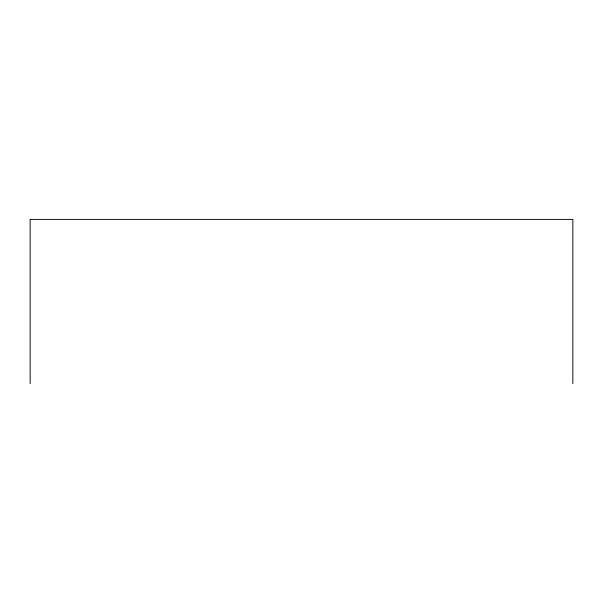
<?xml version="1.0" encoding="UTF-8"?>
<svg xmlns="http://www.w3.org/2000/svg" width="603" height="603" viewBox="0 0 603 603"><rect width="100%" height="100%" fill="white"/><g stroke="black" fill="none" stroke-linecap="round" stroke-linejoin="round"><path stroke-width="0.9" d="M572.85 383.591L572.85 219.409L30.15 219.409L30.15 383.591"/></g></svg>
